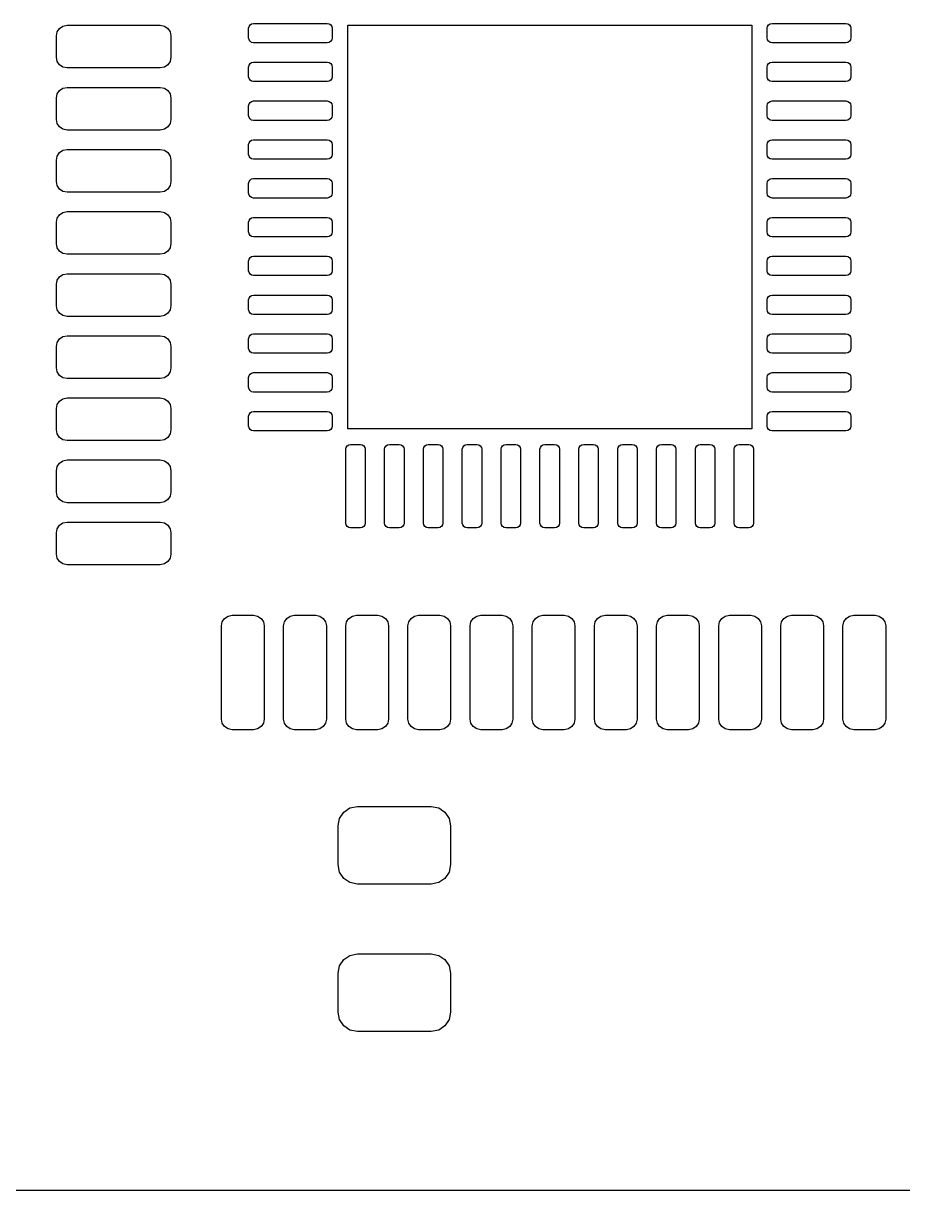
# Model space of a CAD drawing. Extents: x 0 to 42.5, y 0 to 25.
# Drawn here: x 20.72 to 32.04, y 0 to 15.04 of the extents above; entities that cross this region are included whole.
import ezdxf

# ---------------------------------------------------------------- set-up
doc = ezdxf.new("R2010")
doc.units = 0
doc.layers.add('BLACK', color=7, linetype='CONTINUOUS')
doc.layers.add('WHITE', color=7, linetype='CONTINUOUS')

msp = doc.modelspace()

# ---------------------------------------------------------------- linework, layer by layer
at = {"layer": 'BLACK', "linetype": 'CONTINUOUS'}
for p, q in [((21.15, 14.875), (21.160467, 14.927619)), ((21.160467, 14.927619), (21.190273, 14.972227)), ((21.190273, 14.972227), (21.234881, 15.002033)), ((21.234881, 15.002033), (21.2875, 15.0125)), ((21.2875, 15.0125), (22.4875, 15.0125)), ((22.4875, 15.0125), (22.540119, 15.002033)), ((22.540119, 15.002033), (22.584727, 14.972227)), ((22.584727, 14.972227), (22.614533, 14.927619)), ((22.614533, 14.927619), (22.625, 14.875)), ((23.625, 14.975), (23.629758, 14.998918)), ((23.625, 14.85), (23.625, 14.975)), ((23.629758, 14.998918), (23.643306, 15.019194)), ((23.643306, 15.019194), (23.663582, 15.032742)), ((23.663582, 15.032742), (23.6875, 15.0375)), ((23.6875, 15.0375), (24.6375, 15.0375)), ((24.6375, 15.0375), (24.661418, 15.032742)), ((24.661418, 15.032742), (24.681694, 15.019194)), ((24.681694, 15.019194), (24.695242, 14.998918)), ((24.695242, 14.998918), (24.7, 14.975)), ((24.7, 14.975), (24.7, 14.85)), ((24.9, 9.8125), (24.9, 15.0125)), ((24.9, 15.0125), (30.1, 15.0125)), ((30.1, 15.0125), (30.1, 9.8125)), ((30.3, 14.975), (30.304758, 14.998918)), ((30.3, 14.85), (30.3, 14.975)), ((30.304758, 14.998918), (30.318306, 15.019194)), ((30.318306, 15.019194), (30.338582, 15.032742)), ((30.338582, 15.032742), (30.3625, 15.0375)), ((30.3625, 15.0375), (31.3125, 15.0375)), ((31.3125, 15.0375), (31.336418, 15.032742)), ((31.336418, 15.032742), (31.356694, 15.019194)), ((31.356694, 15.019194), (31.370242, 14.998918)), ((31.370242, 14.998918), (31.375, 14.975)), ((31.375, 14.975), (31.375, 14.85)), ((21.15, 14.6), (21.15, 14.875)), ((22.625, 14.875), (22.625, 14.6)), ((23.629758, 14.826082), (23.625, 14.85)), ((23.643306, 14.805806), (23.629758, 14.826082)), ((23.663582, 14.792258), (23.643306, 14.805806)), ((23.6875, 14.7875), (23.663582, 14.792258)), ((24.6375, 14.7875), (23.6875, 14.7875)), ((24.661418, 14.792258), (24.6375, 14.7875)), ((24.681694, 14.805806), (24.661418, 14.792258)), ((24.695242, 14.826082), (24.681694, 14.805806)), ((24.7, 14.85), (24.695242, 14.826082)), ((30.304758, 14.826082), (30.3, 14.85)), ((30.318306, 14.805806), (30.304758, 14.826082)), ((30.338582, 14.792258), (30.318306, 14.805806)), ((30.3625, 14.7875), (30.338582, 14.792258)), ((31.3125, 14.7875), (30.3625, 14.7875)), ((31.336418, 14.792258), (31.3125, 14.7875)), ((31.356694, 14.805806), (31.336418, 14.792258)), ((31.370242, 14.826082), (31.356694, 14.805806)), ((31.375, 14.85), (31.370242, 14.826082)), ((21.160467, 14.547381), (21.15, 14.6)), ((22.625, 14.6), (22.614533, 14.547381)), ((21.190273, 14.502773), (21.160467, 14.547381)), ((21.234881, 14.472967), (21.190273, 14.502773)), ((21.2875, 14.4625), (21.234881, 14.472967)), ((22.4875, 14.4625), (21.2875, 14.4625)), ((22.540119, 14.472967), (22.4875, 14.4625)), ((22.584727, 14.502773), (22.540119, 14.472967)), ((22.614533, 14.547381), (22.584727, 14.502773)), ((23.625, 14.475), (23.629758, 14.498918)), ((23.625, 14.35), (23.625, 14.475)), ((23.629758, 14.498918), (23.643306, 14.519194)), ((23.643306, 14.519194), (23.663582, 14.532742)), ((23.663582, 14.532742), (23.6875, 14.5375)), ((23.6875, 14.5375), (24.6375, 14.5375)), ((24.6375, 14.5375), (24.661418, 14.532742)), ((24.661418, 14.532742), (24.681694, 14.519194)), ((24.681694, 14.519194), (24.695242, 14.498918)), ((24.695242, 14.498918), (24.7, 14.475)), ((24.7, 14.475), (24.7, 14.35)), ((30.3, 14.475), (30.304758, 14.498918)), ((30.3, 14.35), (30.3, 14.475)), ((30.304758, 14.498918), (30.318306, 14.519194)), ((30.318306, 14.519194), (30.338582, 14.532742)), ((30.338582, 14.532742), (30.3625, 14.5375)), ((30.3625, 14.5375), (31.3125, 14.5375)), ((31.3125, 14.5375), (31.336418, 14.532742)), ((31.336418, 14.532742), (31.356694, 14.519194)), ((31.356694, 14.519194), (31.370242, 14.498918)), ((31.370242, 14.498918), (31.375, 14.475)), ((31.375, 14.475), (31.375, 14.35)), ((23.629758, 14.326082), (23.625, 14.35)), ((23.643306, 14.305806), (23.629758, 14.326082)), ((23.663582, 14.292258), (23.643306, 14.305806)), ((23.6875, 14.2875), (23.663582, 14.292258)), ((24.6375, 14.2875), (23.6875, 14.2875)), ((24.661418, 14.292258), (24.6375, 14.2875)), ((24.681694, 14.305806), (24.661418, 14.292258)), ((24.695242, 14.326082), (24.681694, 14.305806)), ((24.7, 14.35), (24.695242, 14.326082)), ((30.304758, 14.326082), (30.3, 14.35)), ((30.318306, 14.305806), (30.304758, 14.326082)), ((30.338582, 14.292258), (30.318306, 14.305806)), ((30.3625, 14.2875), (30.338582, 14.292258)), ((31.3125, 14.2875), (30.3625, 14.2875)), ((31.336418, 14.292258), (31.3125, 14.2875)), ((31.356694, 14.305806), (31.336418, 14.292258)), ((31.370242, 14.326082), (31.356694, 14.305806)), ((31.375, 14.35), (31.370242, 14.326082)), ((21.160467, 14.127619), (21.190273, 14.172227)), ((21.190273, 14.172227), (21.234881, 14.202033)), ((21.234881, 14.202033), (21.2875, 14.2125)), ((21.2875, 14.2125), (22.4875, 14.2125)), ((22.4875, 14.2125), (22.540119, 14.202033)), ((22.540119, 14.202033), (22.584727, 14.172227)), ((22.584727, 14.172227), (22.614533, 14.127619)), ((21.15, 14.075), (21.160467, 14.127619)), ((21.15, 13.8), (21.15, 14.075)), ((22.614533, 14.127619), (22.625, 14.075)), ((22.625, 14.075), (22.625, 13.8)), ((23.625, 13.975), (23.629758, 13.998918)), ((23.629758, 13.998918), (23.643306, 14.019194)), ((23.643306, 14.019194), (23.663582, 14.032742)), ((23.663582, 14.032742), (23.6875, 14.0375)), ((23.6875, 14.0375), (24.6375, 14.0375)), ((24.6375, 14.0375), (24.661418, 14.032742)), ((24.661418, 14.032742), (24.681694, 14.019194)), ((24.681694, 14.019194), (24.695242, 13.998918)), ((24.695242, 13.998918), (24.7, 13.975)), ((30.3, 13.975), (30.304758, 13.998918)), ((30.304758, 13.998918), (30.318306, 14.019194)), ((30.318306, 14.019194), (30.338582, 14.032742)), ((30.338582, 14.032742), (30.3625, 14.0375)), ((30.3625, 14.0375), (31.3125, 14.0375)), ((31.3125, 14.0375), (31.336418, 14.032742)), ((31.336418, 14.032742), (31.356694, 14.019194)), ((31.356694, 14.019194), (31.370242, 13.998918)), ((31.370242, 13.998918), (31.375, 13.975)), ((23.625, 13.85), (23.625, 13.975)), ((23.629758, 13.826082), (23.625, 13.85)), ((24.7, 13.85), (24.695242, 13.826082)), ((24.7, 13.975), (24.7, 13.85)), ((30.3, 13.85), (30.3, 13.975)), ((30.304758, 13.826082), (30.3, 13.85)), ((31.375, 13.85), (31.370242, 13.826082)), ((31.375, 13.975), (31.375, 13.85)), ((21.160467, 13.747381), (21.15, 13.8)), ((21.190273, 13.702773), (21.160467, 13.747381)), ((21.234881, 13.672967), (21.190273, 13.702773)), ((22.584727, 13.702773), (22.540119, 13.672967)), ((22.614533, 13.747381), (22.584727, 13.702773)), ((22.625, 13.8), (22.614533, 13.747381)), ((23.643306, 13.805806), (23.629758, 13.826082)), ((23.663582, 13.792258), (23.643306, 13.805806)), ((23.6875, 13.7875), (23.663582, 13.792258)), ((24.6375, 13.7875), (23.6875, 13.7875)), ((24.661418, 13.792258), (24.6375, 13.7875)), ((24.681694, 13.805806), (24.661418, 13.792258)), ((24.695242, 13.826082), (24.681694, 13.805806)), ((30.318306, 13.805806), (30.304758, 13.826082)), ((30.338582, 13.792258), (30.318306, 13.805806)), ((30.3625, 13.7875), (30.338582, 13.792258)), ((31.3125, 13.7875), (30.3625, 13.7875)), ((31.336418, 13.792258), (31.3125, 13.7875)), ((31.356694, 13.805806), (31.336418, 13.792258)), ((31.370242, 13.826082), (31.356694, 13.805806)), ((21.2875, 13.6625), (21.234881, 13.672967)), ((22.4875, 13.6625), (21.2875, 13.6625)), ((22.540119, 13.672967), (22.4875, 13.6625)), ((23.663582, 13.532742), (23.6875, 13.5375)), ((23.6875, 13.5375), (24.6375, 13.5375)), ((24.6375, 13.5375), (24.661418, 13.532742)), ((30.338582, 13.532742), (30.3625, 13.5375)), ((30.3625, 13.5375), (31.3125, 13.5375)), ((31.3125, 13.5375), (31.336418, 13.532742)), ((21.190273, 13.372227), (21.234881, 13.402033)), ((21.234881, 13.402033), (21.2875, 13.4125)), ((21.2875, 13.4125), (22.4875, 13.4125)), ((22.4875, 13.4125), (22.540119, 13.402033)), ((22.540119, 13.402033), (22.584727, 13.372227)), ((23.625, 13.475), (23.629758, 13.498918)), ((23.625, 13.35), (23.625, 13.475)), ((23.629758, 13.498918), (23.643306, 13.519194)), ((23.643306, 13.519194), (23.663582, 13.532742)), ((24.661418, 13.532742), (24.681694, 13.519194)), ((24.681694, 13.519194), (24.695242, 13.498918)), ((24.695242, 13.498918), (24.7, 13.475)), ((24.7, 13.475), (24.7, 13.35)), ((30.3, 13.475), (30.304758, 13.498918)), ((30.3, 13.35), (30.3, 13.475)), ((30.304758, 13.498918), (30.318306, 13.519194)), ((30.318306, 13.519194), (30.338582, 13.532742)), ((31.336418, 13.532742), (31.356694, 13.519194)), ((31.356694, 13.519194), (31.370242, 13.498918)), ((31.370242, 13.498918), (31.375, 13.475)), ((31.375, 13.475), (31.375, 13.35)), ((21.15, 13.275), (21.160467, 13.327619)), ((21.15, 13), (21.15, 13.275)), ((21.160467, 13.327619), (21.190273, 13.372227)), ((22.584727, 13.372227), (22.614533, 13.327619)), ((22.614533, 13.327619), (22.625, 13.275)), ((22.625, 13.275), (22.625, 13)), ((23.629758, 13.326082), (23.625, 13.35)), ((23.643306, 13.305806), (23.629758, 13.326082)), ((23.663582, 13.292258), (23.643306, 13.305806)), ((23.6875, 13.2875), (23.663582, 13.292258)), ((24.6375, 13.2875), (23.6875, 13.2875)), ((24.661418, 13.292258), (24.6375, 13.2875)), ((24.681694, 13.305806), (24.661418, 13.292258)), ((24.695242, 13.326082), (24.681694, 13.305806)), ((24.7, 13.35), (24.695242, 13.326082)), ((30.304758, 13.326082), (30.3, 13.35)), ((30.318306, 13.305806), (30.304758, 13.326082)), ((30.338582, 13.292258), (30.318306, 13.305806)), ((30.3625, 13.2875), (30.338582, 13.292258)), ((31.3125, 13.2875), (30.3625, 13.2875)), ((31.336418, 13.292258), (31.3125, 13.2875)), ((31.356694, 13.305806), (31.336418, 13.292258)), ((31.370242, 13.326082), (31.356694, 13.305806)), ((31.375, 13.35), (31.370242, 13.326082)), ((21.160467, 12.947381), (21.15, 13)), ((21.190273, 12.902773), (21.160467, 12.947381)), ((22.614533, 12.947381), (22.584727, 12.902773)), ((22.625, 13), (22.614533, 12.947381)), ((23.625, 12.975), (23.629758, 12.998918)), ((23.625, 12.85), (23.625, 12.975)), ((23.629758, 12.998918), (23.643306, 13.019194)), ((23.643306, 13.019194), (23.663582, 13.032742)), ((23.663582, 13.032742), (23.6875, 13.0375)), ((23.6875, 13.0375), (24.6375, 13.0375)), ((24.6375, 13.0375), (24.661418, 13.032742)), ((24.661418, 13.032742), (24.681694, 13.019194)), ((24.681694, 13.019194), (24.695242, 12.998918)), ((24.695242, 12.998918), (24.7, 12.975)), ((24.7, 12.975), (24.7, 12.85)), ((30.3, 12.975), (30.304758, 12.998918)), ((30.3, 12.85), (30.3, 12.975)), ((30.304758, 12.998918), (30.318306, 13.019194)), ((30.318306, 13.019194), (30.338582, 13.032742)), ((30.338582, 13.032742), (30.3625, 13.0375)), ((30.3625, 13.0375), (31.3125, 13.0375)), ((31.3125, 13.0375), (31.336418, 13.032742)), ((31.336418, 13.032742), (31.356694, 13.019194)), ((31.356694, 13.019194), (31.370242, 12.998918)), ((31.370242, 12.998918), (31.375, 12.975)), ((31.375, 12.975), (31.375, 12.85)), ((21.234881, 12.872967), (21.190273, 12.902773)), ((21.2875, 12.8625), (21.234881, 12.872967)), ((22.4875, 12.8625), (21.2875, 12.8625)), ((22.540119, 12.872967), (22.4875, 12.8625)), ((22.584727, 12.902773), (22.540119, 12.872967)), ((23.629758, 12.826082), (23.625, 12.85)), ((23.643306, 12.805806), (23.629758, 12.826082)), ((23.663582, 12.792258), (23.643306, 12.805806)), ((23.6875, 12.7875), (23.663582, 12.792258)), ((24.6375, 12.7875), (23.6875, 12.7875)), ((24.661418, 12.792258), (24.6375, 12.7875)), ((24.681694, 12.805806), (24.661418, 12.792258)), ((24.695242, 12.826082), (24.681694, 12.805806)), ((24.7, 12.85), (24.695242, 12.826082)), ((30.304758, 12.826082), (30.3, 12.85)), ((30.318306, 12.805806), (30.304758, 12.826082)), ((30.338582, 12.792258), (30.318306, 12.805806)), ((30.3625, 12.7875), (30.338582, 12.792258)), ((31.3125, 12.7875), (30.3625, 12.7875)), ((31.336418, 12.792258), (31.3125, 12.7875)), ((31.356694, 12.805806), (31.336418, 12.792258)), ((31.370242, 12.826082), (31.356694, 12.805806)), ((31.375, 12.85), (31.370242, 12.826082)), ((21.15, 12.475), (21.160467, 12.527619)), ((21.160467, 12.527619), (21.190273, 12.572227)), ((21.190273, 12.572227), (21.234881, 12.602033)), ((21.234881, 12.602033), (21.2875, 12.6125)), ((21.2875, 12.6125), (22.4875, 12.6125)), ((22.4875, 12.6125), (22.540119, 12.602033)), ((22.540119, 12.602033), (22.584727, 12.572227)), ((22.584727, 12.572227), (22.614533, 12.527619)), ((22.614533, 12.527619), (22.625, 12.475)), ((23.625, 12.475), (23.629758, 12.498918)), ((23.629758, 12.498918), (23.643306, 12.519194)), ((23.643306, 12.519194), (23.663582, 12.532742)), ((23.663582, 12.532742), (23.6875, 12.5375)), ((23.6875, 12.5375), (24.6375, 12.5375)), ((24.6375, 12.5375), (24.661418, 12.532742)), ((24.661418, 12.532742), (24.681694, 12.519194)), ((24.681694, 12.519194), (24.695242, 12.498918)), ((24.695242, 12.498918), (24.7, 12.475)), ((30.3, 12.475), (30.304758, 12.498918)), ((30.304758, 12.498918), (30.318306, 12.519194)), ((30.318306, 12.519194), (30.338582, 12.532742)), ((30.338582, 12.532742), (30.3625, 12.5375)), ((30.3625, 12.5375), (31.3125, 12.5375)), ((31.3125, 12.5375), (31.336418, 12.532742)), ((31.336418, 12.532742), (31.356694, 12.519194)), ((31.356694, 12.519194), (31.370242, 12.498918)), ((31.370242, 12.498918), (31.375, 12.475)), ((21.15, 12.2), (21.15, 12.475)), ((22.625, 12.475), (22.625, 12.2)), ((23.625, 12.35), (23.625, 12.475)), ((23.629758, 12.326082), (23.625, 12.35)), ((24.7, 12.35), (24.695242, 12.326082)), ((24.7, 12.475), (24.7, 12.35)), ((30.3, 12.35), (30.3, 12.475)), ((30.304758, 12.326082), (30.3, 12.35)), ((31.375, 12.35), (31.370242, 12.326082)), ((31.375, 12.475), (31.375, 12.35)), ((21.160467, 12.147381), (21.15, 12.2)), ((22.625, 12.2), (22.614533, 12.147381)), ((23.643306, 12.305806), (23.629758, 12.326082)), ((23.663582, 12.292258), (23.643306, 12.305806)), ((23.6875, 12.2875), (23.663582, 12.292258)), ((24.6375, 12.2875), (23.6875, 12.2875)), ((24.661418, 12.292258), (24.6375, 12.2875)), ((24.681694, 12.305806), (24.661418, 12.292258)), ((24.695242, 12.326082), (24.681694, 12.305806)), ((30.318306, 12.305806), (30.304758, 12.326082)), ((30.338582, 12.292258), (30.318306, 12.305806)), ((30.3625, 12.2875), (30.338582, 12.292258)), ((31.3125, 12.2875), (30.3625, 12.2875)), ((31.336418, 12.292258), (31.3125, 12.2875)), ((31.356694, 12.305806), (31.336418, 12.292258)), ((31.370242, 12.326082), (31.356694, 12.305806)), ((21.190273, 12.102773), (21.160467, 12.147381)), ((21.234881, 12.072967), (21.190273, 12.102773)), ((21.2875, 12.0625), (21.234881, 12.072967)), ((22.4875, 12.0625), (21.2875, 12.0625)), ((22.540119, 12.072967), (22.4875, 12.0625)), ((22.584727, 12.102773), (22.540119, 12.072967)), ((22.614533, 12.147381), (22.584727, 12.102773)), ((23.643306, 12.019194), (23.663582, 12.032742)), ((23.663582, 12.032742), (23.6875, 12.0375)), ((23.6875, 12.0375), (24.6375, 12.0375)), ((24.6375, 12.0375), (24.661418, 12.032742)), ((24.661418, 12.032742), (24.681694, 12.019194)), ((30.318306, 12.019194), (30.338582, 12.032742)), ((30.338582, 12.032742), (30.3625, 12.0375)), ((30.3625, 12.0375), (31.3125, 12.0375)), ((31.3125, 12.0375), (31.336418, 12.032742)), ((31.336418, 12.032742), (31.356694, 12.019194)), ((23.625, 11.975), (23.629758, 11.998918)), ((23.625, 11.85), (23.625, 11.975)), ((23.629758, 11.998918), (23.643306, 12.019194)), ((24.681694, 12.019194), (24.695242, 11.998918)), ((24.695242, 11.998918), (24.7, 11.975)), ((24.7, 11.975), (24.7, 11.85)), ((30.3, 11.975), (30.304758, 11.998918)), ((30.3, 11.85), (30.3, 11.975)), ((30.304758, 11.998918), (30.318306, 12.019194)), ((31.356694, 12.019194), (31.370242, 11.998918)), ((31.370242, 11.998918), (31.375, 11.975)), ((31.375, 11.975), (31.375, 11.85)), ((21.160467, 11.727619), (21.190273, 11.772227)), ((21.190273, 11.772227), (21.234881, 11.802033)), ((21.234881, 11.802033), (21.2875, 11.8125)), ((21.2875, 11.8125), (22.4875, 11.8125)), ((22.4875, 11.8125), (22.540119, 11.802033)), ((22.540119, 11.802033), (22.584727, 11.772227)), ((22.584727, 11.772227), (22.614533, 11.727619)), ((23.629758, 11.826082), (23.625, 11.85)), ((23.643306, 11.805806), (23.629758, 11.826082)), ((23.663582, 11.792258), (23.643306, 11.805806)), ((23.6875, 11.7875), (23.663582, 11.792258)), ((24.6375, 11.7875), (23.6875, 11.7875)), ((24.661418, 11.792258), (24.6375, 11.7875)), ((24.681694, 11.805806), (24.661418, 11.792258)), ((24.695242, 11.826082), (24.681694, 11.805806)), ((24.7, 11.85), (24.695242, 11.826082)), ((30.304758, 11.826082), (30.3, 11.85)), ((30.318306, 11.805806), (30.304758, 11.826082)), ((30.338582, 11.792258), (30.318306, 11.805806)), ((30.3625, 11.7875), (30.338582, 11.792258)), ((31.3125, 11.7875), (30.3625, 11.7875)), ((31.336418, 11.792258), (31.3125, 11.7875)), ((31.356694, 11.805806), (31.336418, 11.792258)), ((31.370242, 11.826082), (31.356694, 11.805806)), ((31.375, 11.85), (31.370242, 11.826082)), ((21.15, 11.675), (21.160467, 11.727619)), ((21.15, 11.4), (21.15, 11.675)), ((22.614533, 11.727619), (22.625, 11.675)), ((22.625, 11.675), (22.625, 11.4)), ((23.625, 11.475), (23.629758, 11.498918)), ((23.625, 11.35), (23.625, 11.475)), ((23.629758, 11.498918), (23.643306, 11.519194)), ((23.643306, 11.519194), (23.663582, 11.532742)), ((23.663582, 11.532742), (23.6875, 11.5375)), ((23.6875, 11.5375), (24.6375, 11.5375)), ((24.6375, 11.5375), (24.661418, 11.532742)), ((24.661418, 11.532742), (24.681694, 11.519194)), ((24.681694, 11.519194), (24.695242, 11.498918)), ((24.695242, 11.498918), (24.7, 11.475)), ((24.7, 11.475), (24.7, 11.35)), ((30.3, 11.475), (30.304758, 11.498918)), ((30.3, 11.35), (30.3, 11.475)), ((30.304758, 11.498918), (30.318306, 11.519194)), ((30.318306, 11.519194), (30.338582, 11.532742)), ((30.338582, 11.532742), (30.3625, 11.5375)), ((30.3625, 11.5375), (31.3125, 11.5375)), ((31.3125, 11.5375), (31.336418, 11.532742)), ((31.336418, 11.532742), (31.356694, 11.519194)), ((31.356694, 11.519194), (31.370242, 11.498918)), ((31.370242, 11.498918), (31.375, 11.475)), ((31.375, 11.475), (31.375, 11.35)), ((21.160467, 11.347381), (21.15, 11.4)), ((21.190273, 11.302773), (21.160467, 11.347381)), ((21.234881, 11.272967), (21.190273, 11.302773)), ((22.584727, 11.302773), (22.540119, 11.272967)), ((22.614533, 11.347381), (22.584727, 11.302773)), ((22.625, 11.4), (22.614533, 11.347381)), ((23.629758, 11.326082), (23.625, 11.35)), ((23.643306, 11.305806), (23.629758, 11.326082)), ((23.663582, 11.292258), (23.643306, 11.305806)), ((23.6875, 11.2875), (23.663582, 11.292258)), ((24.6375, 11.2875), (23.6875, 11.2875)), ((24.661418, 11.292258), (24.6375, 11.2875)), ((24.681694, 11.305806), (24.661418, 11.292258)), ((24.695242, 11.326082), (24.681694, 11.305806)), ((24.7, 11.35), (24.695242, 11.326082)), ((30.304758, 11.326082), (30.3, 11.35)), ((30.318306, 11.305806), (30.304758, 11.326082)), ((30.338582, 11.292258), (30.318306, 11.305806)), ((30.3625, 11.2875), (30.338582, 11.292258)), ((31.3125, 11.2875), (30.3625, 11.2875)), ((31.336418, 11.292258), (31.3125, 11.2875)), ((31.356694, 11.305806), (31.336418, 11.292258)), ((31.370242, 11.326082), (31.356694, 11.305806)), ((31.375, 11.35), (31.370242, 11.326082)), ((21.2875, 11.2625), (21.234881, 11.272967)), ((22.4875, 11.2625), (21.2875, 11.2625)), ((22.540119, 11.272967), (22.4875, 11.2625)), ((21.190273, 10.972227), (21.234881, 11.002033)), ((21.234881, 11.002033), (21.2875, 11.0125)), ((21.2875, 11.0125), (22.4875, 11.0125)), ((22.4875, 11.0125), (22.540119, 11.002033)), ((22.540119, 11.002033), (22.584727, 10.972227)), ((23.625, 10.975), (23.629758, 10.998918)), ((23.629758, 10.998918), (23.643306, 11.019194)), ((23.643306, 11.019194), (23.663582, 11.032742)), ((23.663582, 11.032742), (23.6875, 11.0375)), ((23.6875, 11.0375), (24.6375, 11.0375)), ((24.6375, 11.0375), (24.661418, 11.032742)), ((24.661418, 11.032742), (24.681694, 11.019194)), ((24.681694, 11.019194), (24.695242, 10.998918)), ((24.695242, 10.998918), (24.7, 10.975)), ((30.3, 10.975), (30.304758, 10.998918)), ((30.304758, 10.998918), (30.318306, 11.019194)), ((30.318306, 11.019194), (30.338582, 11.032742)), ((30.338582, 11.032742), (30.3625, 11.0375)), ((30.3625, 11.0375), (31.3125, 11.0375)), ((31.3125, 11.0375), (31.336418, 11.032742)), ((31.336418, 11.032742), (31.356694, 11.019194)), ((31.356694, 11.019194), (31.370242, 10.998918)), ((31.370242, 10.998918), (31.375, 10.975)), ((21.15, 10.875), (21.160467, 10.927619)), ((21.15, 10.6), (21.15, 10.875)), ((21.160467, 10.927619), (21.190273, 10.972227)), ((22.584727, 10.972227), (22.614533, 10.927619)), ((22.614533, 10.927619), (22.625, 10.875)), ((22.625, 10.875), (22.625, 10.6)), ((23.625, 10.85), (23.625, 10.975)), ((23.629758, 10.826082), (23.625, 10.85)), ((24.7, 10.85), (24.695242, 10.826082)), ((24.7, 10.975), (24.7, 10.85)), ((30.3, 10.85), (30.3, 10.975)), ((30.304758, 10.826082), (30.3, 10.85)), ((31.375, 10.85), (31.370242, 10.826082)), ((31.375, 10.975), (31.375, 10.85)), ((23.643306, 10.805806), (23.629758, 10.826082)), ((23.663582, 10.792258), (23.643306, 10.805806)), ((23.6875, 10.7875), (23.663582, 10.792258)), ((24.6375, 10.7875), (23.6875, 10.7875)), ((24.661418, 10.792258), (24.6375, 10.7875)), ((24.681694, 10.805806), (24.661418, 10.792258)), ((24.695242, 10.826082), (24.681694, 10.805806)), ((30.318306, 10.805806), (30.304758, 10.826082)), ((30.338582, 10.792258), (30.318306, 10.805806)), ((30.3625, 10.7875), (30.338582, 10.792258)), ((31.3125, 10.7875), (30.3625, 10.7875)), ((31.336418, 10.792258), (31.3125, 10.7875)), ((31.356694, 10.805806), (31.336418, 10.792258)), ((31.370242, 10.826082), (31.356694, 10.805806)), ((21.160467, 10.547381), (21.15, 10.6)), ((21.190273, 10.502773), (21.160467, 10.547381)), ((22.614533, 10.547381), (22.584727, 10.502773)), ((22.625, 10.6), (22.614533, 10.547381)), ((23.643306, 10.519194), (23.663582, 10.532742)), ((23.663582, 10.532742), (23.6875, 10.5375)), ((23.6875, 10.5375), (24.6375, 10.5375)), ((24.6375, 10.5375), (24.661418, 10.532742)), ((24.661418, 10.532742), (24.681694, 10.519194)), ((30.318306, 10.519194), (30.338582, 10.532742)), ((30.338582, 10.532742), (30.3625, 10.5375)), ((30.3625, 10.5375), (31.3125, 10.5375)), ((31.3125, 10.5375), (31.336418, 10.532742)), ((31.336418, 10.532742), (31.356694, 10.519194)), ((21.234881, 10.472967), (21.190273, 10.502773)), ((21.2875, 10.4625), (21.234881, 10.472967)), ((22.4875, 10.4625), (21.2875, 10.4625)), ((22.540119, 10.472967), (22.4875, 10.4625)), ((22.584727, 10.502773), (22.540119, 10.472967)), ((23.625, 10.475), (23.629758, 10.498918)), ((23.625, 10.35), (23.625, 10.475)), ((23.629758, 10.498918), (23.643306, 10.519194)), ((24.681694, 10.519194), (24.695242, 10.498918)), ((24.695242, 10.498918), (24.7, 10.475)), ((24.7, 10.475), (24.7, 10.35)), ((30.3, 10.475), (30.304758, 10.498918)), ((30.3, 10.35), (30.3, 10.475)), ((30.304758, 10.498918), (30.318306, 10.519194)), ((31.356694, 10.519194), (31.370242, 10.498918)), ((31.370242, 10.498918), (31.375, 10.475)), ((31.375, 10.475), (31.375, 10.35)), ((23.629758, 10.326082), (23.625, 10.35)), ((23.643306, 10.305806), (23.629758, 10.326082)), ((23.663582, 10.292258), (23.643306, 10.305806)), ((23.6875, 10.2875), (23.663582, 10.292258)), ((24.6375, 10.2875), (23.6875, 10.2875)), ((24.661418, 10.292258), (24.6375, 10.2875)), ((24.681694, 10.305806), (24.661418, 10.292258)), ((24.695242, 10.326082), (24.681694, 10.305806)), ((24.7, 10.35), (24.695242, 10.326082)), ((30.304758, 10.326082), (30.3, 10.35)), ((30.318306, 10.305806), (30.304758, 10.326082)), ((30.338582, 10.292258), (30.318306, 10.305806)), ((30.3625, 10.2875), (30.338582, 10.292258)), ((31.3125, 10.2875), (30.3625, 10.2875)), ((31.336418, 10.292258), (31.3125, 10.2875)), ((31.356694, 10.305806), (31.336418, 10.292258)), ((31.370242, 10.326082), (31.356694, 10.305806)), ((31.375, 10.35), (31.370242, 10.326082)), ((21.15, 10.075), (21.160467, 10.127619)), ((21.160467, 10.127619), (21.190273, 10.172227)), ((21.190273, 10.172227), (21.234881, 10.202033)), ((21.234881, 10.202033), (21.2875, 10.2125)), ((21.2875, 10.2125), (22.4875, 10.2125)), ((22.4875, 10.2125), (22.540119, 10.202033)), ((22.540119, 10.202033), (22.584727, 10.172227)), ((22.584727, 10.172227), (22.614533, 10.127619)), ((22.614533, 10.127619), (22.625, 10.075)), ((21.15, 9.8), (21.15, 10.075)), ((22.625, 10.075), (22.625, 9.8)), ((23.625, 9.975), (23.629758, 9.998918)), ((23.625, 9.85), (23.625, 9.975)), ((23.629758, 9.998918), (23.643306, 10.019194)), ((23.643306, 10.019194), (23.663582, 10.032742)), ((23.663582, 10.032742), (23.6875, 10.0375)), ((23.6875, 10.0375), (24.6375, 10.0375)), ((24.6375, 10.0375), (24.661418, 10.032742)), ((24.661418, 10.032742), (24.681694, 10.019194)), ((24.681694, 10.019194), (24.695242, 9.998918)), ((24.695242, 9.998918), (24.7, 9.975)), ((24.7, 9.975), (24.7, 9.85)), ((30.3, 9.975), (30.304758, 9.998918)), ((30.3, 9.85), (30.3, 9.975)), ((30.304758, 9.998918), (30.318306, 10.019194)), ((30.318306, 10.019194), (30.338582, 10.032742)), ((30.338582, 10.032742), (30.3625, 10.0375)), ((30.3625, 10.0375), (31.3125, 10.0375)), ((31.3125, 10.0375), (31.336418, 10.032742)), ((31.336418, 10.032742), (31.356694, 10.019194)), ((31.356694, 10.019194), (31.370242, 9.998918)), ((31.370242, 9.998918), (31.375, 9.975)), ((31.375, 9.975), (31.375, 9.85)), ((21.160467, 9.747381), (21.15, 9.8)), ((22.625, 9.8), (22.614533, 9.747381)), ((23.629758, 9.826082), (23.625, 9.85)), ((23.643306, 9.805806), (23.629758, 9.826082)), ((23.663582, 9.792258), (23.643306, 9.805806)), ((23.6875, 9.7875), (23.663582, 9.792258)), ((24.6375, 9.7875), (23.6875, 9.7875)), ((24.661418, 9.792258), (24.6375, 9.7875)), ((24.681694, 9.805806), (24.661418, 9.792258)), ((24.695242, 9.826082), (24.681694, 9.805806)), ((24.7, 9.85), (24.695242, 9.826082)), ((30.1, 9.8125), (24.9, 9.8125)), ((30.304758, 9.826082), (30.3, 9.85)), ((30.318306, 9.805806), (30.304758, 9.826082)), ((30.338582, 9.792258), (30.318306, 9.805806)), ((30.3625, 9.7875), (30.338582, 9.792258)), ((31.3125, 9.7875), (30.3625, 9.7875)), ((31.336418, 9.792258), (31.3125, 9.7875)), ((31.356694, 9.805806), (31.336418, 9.792258)), ((31.370242, 9.826082), (31.356694, 9.805806)), ((31.375, 9.85), (31.370242, 9.826082)), ((21.190273, 9.702773), (21.160467, 9.747381)), ((21.234881, 9.672967), (21.190273, 9.702773)), ((21.2875, 9.6625), (21.234881, 9.672967)), ((22.4875, 9.6625), (21.2875, 9.6625)), ((22.540119, 9.672967), (22.4875, 9.6625)), ((22.584727, 9.702773), (22.540119, 9.672967)), ((22.614533, 9.747381), (22.584727, 9.702773)), ((24.875, 9.55), (24.879758, 9.573918)), ((24.875, 8.6), (24.875, 9.55)), ((24.879758, 9.573918), (24.893306, 9.594194)), ((24.893306, 9.594194), (24.913582, 9.607742)), ((24.913582, 9.607742), (24.9375, 9.6125)), ((24.9375, 9.6125), (25.0625, 9.6125)), ((25.0625, 9.6125), (25.086418, 9.607742)), ((25.086418, 9.607742), (25.106694, 9.594194)), ((25.106694, 9.594194), (25.120242, 9.573918)), ((25.120242, 9.573918), (25.125, 9.55)), ((25.125, 9.55), (25.125, 8.6)), ((25.375, 9.55), (25.379758, 9.573918)), ((25.375, 8.6), (25.375, 9.55)), ((25.379758, 9.573918), (25.393306, 9.594194)), ((25.393306, 9.594194), (25.413582, 9.607742)), ((25.413582, 9.607742), (25.4375, 9.6125)), ((25.4375, 9.6125), (25.5625, 9.6125)), ((25.5625, 9.6125), (25.586418, 9.607742)), ((25.586418, 9.607742), (25.606694, 9.594194)), ((25.606694, 9.594194), (25.620242, 9.573918)), ((25.620242, 9.573918), (25.625, 9.55)), ((25.625, 9.55), (25.625, 8.6)), ((25.875, 9.55), (25.879758, 9.573918)), ((25.875, 8.6), (25.875, 9.55)), ((25.879758, 9.573918), (25.893306, 9.594194)), ((25.893306, 9.594194), (25.913582, 9.607742)), ((25.913582, 9.607742), (25.9375, 9.6125)), ((25.9375, 9.6125), (26.0625, 9.6125)), ((26.0625, 9.6125), (26.086418, 9.607742)), ((26.086418, 9.607742), (26.106694, 9.594194)), ((26.106694, 9.594194), (26.120242, 9.573918)), ((26.120242, 9.573918), (26.125, 9.55)), ((26.125, 9.55), (26.125, 8.6)), ((26.375, 9.55), (26.379758, 9.573918)), ((26.375, 8.6), (26.375, 9.55)), ((26.379758, 9.573918), (26.393306, 9.594194)), ((26.393306, 9.594194), (26.413582, 9.607742)), ((26.413582, 9.607742), (26.4375, 9.6125)), ((26.4375, 9.6125), (26.5625, 9.6125)), ((26.5625, 9.6125), (26.586418, 9.607742)), ((26.586418, 9.607742), (26.606694, 9.594194)), ((26.606694, 9.594194), (26.620242, 9.573918)), ((26.620242, 9.573918), (26.625, 9.55)), ((26.625, 9.55), (26.625, 8.6)), ((26.875, 9.55), (26.879758, 9.573918)), ((26.875, 8.6), (26.875, 9.55)), ((26.879758, 9.573918), (26.893306, 9.594194)), ((26.893306, 9.594194), (26.913582, 9.607742)), ((26.913582, 9.607742), (26.9375, 9.6125)), ((26.9375, 9.6125), (27.0625, 9.6125)), ((27.0625, 9.6125), (27.086418, 9.607742)), ((27.086418, 9.607742), (27.106694, 9.594194)), ((27.106694, 9.594194), (27.120242, 9.573918)), ((27.120242, 9.573918), (27.125, 9.55)), ((27.125, 9.55), (27.125, 8.6)), ((27.375, 9.55), (27.379758, 9.573918)), ((27.375, 8.6), (27.375, 9.55)), ((27.379758, 9.573918), (27.393306, 9.594194)), ((27.393306, 9.594194), (27.413582, 9.607742)), ((27.413582, 9.607742), (27.4375, 9.6125)), ((27.4375, 9.6125), (27.5625, 9.6125)), ((27.5625, 9.6125), (27.586418, 9.607742)), ((27.586418, 9.607742), (27.606694, 9.594194)), ((27.606694, 9.594194), (27.620242, 9.573918)), ((27.620242, 9.573918), (27.625, 9.55)), ((27.625, 9.55), (27.625, 8.6)), ((27.875, 9.55), (27.879758, 9.573918)), ((27.875, 8.6), (27.875, 9.55)), ((27.879758, 9.573918), (27.893306, 9.594194)), ((27.893306, 9.594194), (27.913582, 9.607742)), ((27.913582, 9.607742), (27.9375, 9.6125)), ((27.9375, 9.6125), (28.0625, 9.6125)), ((28.0625, 9.6125), (28.086418, 9.607742)), ((28.086418, 9.607742), (28.106694, 9.594194)), ((28.106694, 9.594194), (28.120242, 9.573918)), ((28.120242, 9.573918), (28.125, 9.55)), ((28.125, 9.55), (28.125, 8.6)), ((28.375, 9.55), (28.379758, 9.573918)), ((28.375, 8.6), (28.375, 9.55)), ((28.379758, 9.573918), (28.393306, 9.594194)), ((28.393306, 9.594194), (28.413582, 9.607742)), ((28.413582, 9.607742), (28.4375, 9.6125)), ((28.4375, 9.6125), (28.5625, 9.6125)), ((28.5625, 9.6125), (28.586418, 9.607742)), ((28.586418, 9.607742), (28.606694, 9.594194)), ((28.606694, 9.594194), (28.620242, 9.573918)), ((28.620242, 9.573918), (28.625, 9.55)), ((28.625, 9.55), (28.625, 8.6)), ((28.875, 9.55), (28.879758, 9.573918)), ((28.875, 8.6), (28.875, 9.55)), ((28.879758, 9.573918), (28.893306, 9.594194)), ((28.893306, 9.594194), (28.913582, 9.607742)), ((28.913582, 9.607742), (28.9375, 9.6125)), ((28.9375, 9.6125), (29.0625, 9.6125)), ((29.0625, 9.6125), (29.086418, 9.607742)), ((29.086418, 9.607742), (29.106694, 9.594194)), ((29.106694, 9.594194), (29.120242, 9.573918)), ((29.120242, 9.573918), (29.125, 9.55)), ((29.125, 9.55), (29.125, 8.6)), ((29.375, 9.55), (29.379758, 9.573918)), ((29.375, 8.6), (29.375, 9.55)), ((29.379758, 9.573918), (29.393306, 9.594194)), ((29.393306, 9.594194), (29.413582, 9.607742)), ((29.413582, 9.607742), (29.4375, 9.6125)), ((29.4375, 9.6125), (29.5625, 9.6125)), ((29.5625, 9.6125), (29.586418, 9.607742)), ((29.586418, 9.607742), (29.606694, 9.594194)), ((29.606694, 9.594194), (29.620242, 9.573918)), ((29.620242, 9.573918), (29.625, 9.55)), ((29.625, 9.55), (29.625, 8.6)), ((29.875, 9.55), (29.879758, 9.573918)), ((29.875, 8.6), (29.875, 9.55)), ((29.879758, 9.573918), (29.893306, 9.594194)), ((29.893306, 9.594194), (29.913582, 9.607742)), ((29.913582, 9.607742), (29.9375, 9.6125)), ((29.9375, 9.6125), (30.0625, 9.6125)), ((30.0625, 9.6125), (30.086418, 9.607742)), ((30.086418, 9.607742), (30.106694, 9.594194)), ((30.106694, 9.594194), (30.120242, 9.573918)), ((30.120242, 9.573918), (30.125, 9.55)), ((30.125, 9.55), (30.125, 8.6)), ((21.15, 9.275), (21.160467, 9.327619)), ((21.160467, 9.327619), (21.190273, 9.372227)), ((21.190273, 9.372227), (21.234881, 9.402033)), ((21.234881, 9.402033), (21.2875, 9.4125)), ((21.2875, 9.4125), (22.4875, 9.4125)), ((22.4875, 9.4125), (22.540119, 9.402033)), ((22.540119, 9.402033), (22.584727, 9.372227)), ((22.584727, 9.372227), (22.614533, 9.327619)), ((22.614533, 9.327619), (22.625, 9.275)), ((21.15, 9), (21.15, 9.275)), ((22.625, 9.275), (22.625, 9)), ((21.160467, 8.947381), (21.15, 9)), ((21.190273, 8.902773), (21.160467, 8.947381)), ((21.234881, 8.872967), (21.190273, 8.902773)), ((21.2875, 8.8625), (21.234881, 8.872967)), ((22.540119, 8.872967), (22.4875, 8.8625)), ((22.584727, 8.902773), (22.540119, 8.872967)), ((22.614533, 8.947381), (22.584727, 8.902773)), ((22.625, 9), (22.614533, 8.947381)), ((22.4875, 8.8625), (21.2875, 8.8625)), ((21.160467, 8.527619), (21.190273, 8.572227)), ((21.190273, 8.572227), (21.234881, 8.602033)), ((21.234881, 8.602033), (21.2875, 8.6125)), ((21.2875, 8.6125), (22.4875, 8.6125)), ((22.4875, 8.6125), (22.540119, 8.602033)), ((22.540119, 8.602033), (22.584727, 8.572227)), ((22.584727, 8.572227), (22.614533, 8.527619)), ((24.879758, 8.576082), (24.875, 8.6)), ((24.893306, 8.555806), (24.879758, 8.576082)), ((25.120242, 8.576082), (25.106694, 8.555806)), ((25.125, 8.6), (25.120242, 8.576082)), ((25.379758, 8.576082), (25.375, 8.6)), ((25.393306, 8.555806), (25.379758, 8.576082)), ((25.620242, 8.576082), (25.606694, 8.555806)), ((25.625, 8.6), (25.620242, 8.576082)), ((25.879758, 8.576082), (25.875, 8.6)), ((25.893306, 8.555806), (25.879758, 8.576082)), ((26.120242, 8.576082), (26.106694, 8.555806)), ((26.125, 8.6), (26.120242, 8.576082)), ((26.379758, 8.576082), (26.375, 8.6)), ((26.393306, 8.555806), (26.379758, 8.576082)), ((26.620242, 8.576082), (26.606694, 8.555806)), ((26.625, 8.6), (26.620242, 8.576082)), ((26.879758, 8.576082), (26.875, 8.6)), ((26.893306, 8.555806), (26.879758, 8.576082)), ((27.120242, 8.576082), (27.106694, 8.555806)), ((27.125, 8.6), (27.120242, 8.576082)), ((27.379758, 8.576082), (27.375, 8.6)), ((27.393306, 8.555806), (27.379758, 8.576082)), ((27.620242, 8.576082), (27.606694, 8.555806)), ((27.625, 8.6), (27.620242, 8.576082)), ((27.879758, 8.576082), (27.875, 8.6)), ((27.893306, 8.555806), (27.879758, 8.576082)), ((28.120242, 8.576082), (28.106694, 8.555806)), ((28.125, 8.6), (28.120242, 8.576082)), ((28.379758, 8.576082), (28.375, 8.6)), ((28.393306, 8.555806), (28.379758, 8.576082)), ((28.620242, 8.576082), (28.606694, 8.555806)), ((28.625, 8.6), (28.620242, 8.576082)), ((28.879758, 8.576082), (28.875, 8.6)), ((28.893306, 8.555806), (28.879758, 8.576082)), ((29.120242, 8.576082), (29.106694, 8.555806)), ((29.125, 8.6), (29.120242, 8.576082)), ((29.379758, 8.576082), (29.375, 8.6)), ((29.393306, 8.555806), (29.379758, 8.576082)), ((29.620242, 8.576082), (29.606694, 8.555806)), ((29.625, 8.6), (29.620242, 8.576082)), ((29.879758, 8.576082), (29.875, 8.6)), ((29.893306, 8.555806), (29.879758, 8.576082)), ((30.120242, 8.576082), (30.106694, 8.555806)), ((30.125, 8.6), (30.120242, 8.576082)), ((21.15, 8.475), (21.160467, 8.527619)), ((21.15, 8.2), (21.15, 8.475)), ((22.614533, 8.527619), (22.625, 8.475)), ((22.625, 8.475), (22.625, 8.2)), ((24.913582, 8.542258), (24.893306, 8.555806)), ((24.9375, 8.5375), (24.913582, 8.542258)), ((25.0625, 8.5375), (24.9375, 8.5375)), ((25.086418, 8.542258), (25.0625, 8.5375)), ((25.106694, 8.555806), (25.086418, 8.542258)), ((25.413582, 8.542258), (25.393306, 8.555806)), ((25.4375, 8.5375), (25.413582, 8.542258)), ((25.5625, 8.5375), (25.4375, 8.5375)), ((25.586418, 8.542258), (25.5625, 8.5375)), ((25.606694, 8.555806), (25.586418, 8.542258)), ((25.913582, 8.542258), (25.893306, 8.555806)), ((25.9375, 8.5375), (25.913582, 8.542258)), ((26.0625, 8.5375), (25.9375, 8.5375)), ((26.086418, 8.542258), (26.0625, 8.5375)), ((26.106694, 8.555806), (26.086418, 8.542258)), ((26.413582, 8.542258), (26.393306, 8.555806)), ((26.4375, 8.5375), (26.413582, 8.542258)), ((26.5625, 8.5375), (26.4375, 8.5375)), ((26.586418, 8.542258), (26.5625, 8.5375)), ((26.606694, 8.555806), (26.586418, 8.542258)), ((26.913582, 8.542258), (26.893306, 8.555806)), ((26.9375, 8.5375), (26.913582, 8.542258)), ((27.0625, 8.5375), (26.9375, 8.5375)), ((27.086418, 8.542258), (27.0625, 8.5375)), ((27.106694, 8.555806), (27.086418, 8.542258)), ((27.413582, 8.542258), (27.393306, 8.555806)), ((27.4375, 8.5375), (27.413582, 8.542258)), ((27.5625, 8.5375), (27.4375, 8.5375)), ((27.586418, 8.542258), (27.5625, 8.5375)), ((27.606694, 8.555806), (27.586418, 8.542258)), ((27.913582, 8.542258), (27.893306, 8.555806)), ((27.9375, 8.5375), (27.913582, 8.542258)), ((28.0625, 8.5375), (27.9375, 8.5375)), ((28.086418, 8.542258), (28.0625, 8.5375)), ((28.106694, 8.555806), (28.086418, 8.542258)), ((28.413582, 8.542258), (28.393306, 8.555806)), ((28.4375, 8.5375), (28.413582, 8.542258)), ((28.5625, 8.5375), (28.4375, 8.5375)), ((28.586418, 8.542258), (28.5625, 8.5375)), ((28.606694, 8.555806), (28.586418, 8.542258)), ((28.913582, 8.542258), (28.893306, 8.555806)), ((28.9375, 8.5375), (28.913582, 8.542258)), ((29.0625, 8.5375), (28.9375, 8.5375)), ((29.086418, 8.542258), (29.0625, 8.5375)), ((29.106694, 8.555806), (29.086418, 8.542258)), ((29.413582, 8.542258), (29.393306, 8.555806)), ((29.4375, 8.5375), (29.413582, 8.542258)), ((29.5625, 8.5375), (29.4375, 8.5375)), ((29.586418, 8.542258), (29.5625, 8.5375)), ((29.606694, 8.555806), (29.586418, 8.542258)), ((29.913582, 8.542258), (29.893306, 8.555806)), ((29.9375, 8.5375), (29.913582, 8.542258)), ((30.0625, 8.5375), (29.9375, 8.5375)), ((30.086418, 8.542258), (30.0625, 8.5375)), ((30.106694, 8.555806), (30.086418, 8.542258)), ((21.160467, 8.147381), (21.15, 8.2)), ((21.190273, 8.102773), (21.160467, 8.147381)), ((22.614533, 8.147381), (22.584727, 8.102773)), ((22.625, 8.2), (22.614533, 8.147381)), ((21.234881, 8.072967), (21.190273, 8.102773)), ((21.2875, 8.0625), (21.234881, 8.072967)), ((22.4875, 8.0625), (21.2875, 8.0625)), ((22.540119, 8.072967), (22.4875, 8.0625)), ((22.584727, 8.102773), (22.540119, 8.072967)), ((23.285467, 7.327619), (23.315273, 7.372227)), ((23.315273, 7.372227), (23.359881, 7.402033)), ((23.359881, 7.402033), (23.4125, 7.4125)), ((23.4125, 7.4125), (23.6875, 7.4125)), ((23.6875, 7.4125), (23.740119, 7.402033)), ((23.740119, 7.402033), (23.784727, 7.372227)), ((23.784727, 7.372227), (23.814533, 7.327619)), ((24.085467, 7.327619), (24.115273, 7.372227)), ((24.115273, 7.372227), (24.159881, 7.402033)), ((24.159881, 7.402033), (24.2125, 7.4125)), ((24.2125, 7.4125), (24.4875, 7.4125)), ((24.4875, 7.4125), (24.540119, 7.402033)), ((24.540119, 7.402033), (24.584727, 7.372227)), ((24.584727, 7.372227), (24.614533, 7.327619)), ((24.885467, 7.327619), (24.915273, 7.372227)), ((24.915273, 7.372227), (24.959881, 7.402033)), ((24.959881, 7.402033), (25.0125, 7.4125)), ((25.0125, 7.4125), (25.2875, 7.4125)), ((25.2875, 7.4125), (25.340119, 7.402033)), ((25.340119, 7.402033), (25.384727, 7.372227)), ((25.384727, 7.372227), (25.414533, 7.327619)), ((25.685467, 7.327619), (25.715273, 7.372227)), ((25.715273, 7.372227), (25.759881, 7.402033)), ((25.759881, 7.402033), (25.8125, 7.4125)), ((25.8125, 7.4125), (26.0875, 7.4125)), ((26.0875, 7.4125), (26.140119, 7.402033)), ((26.140119, 7.402033), (26.184727, 7.372227)), ((26.184727, 7.372227), (26.214533, 7.327619)), ((26.485467, 7.327619), (26.515273, 7.372227)), ((26.515273, 7.372227), (26.559881, 7.402033)), ((26.559881, 7.402033), (26.6125, 7.4125)), ((26.6125, 7.4125), (26.8875, 7.4125)), ((26.8875, 7.4125), (26.940119, 7.402033)), ((26.940119, 7.402033), (26.984727, 7.372227)), ((26.984727, 7.372227), (27.014533, 7.327619)), ((27.285467, 7.327619), (27.315273, 7.372227)), ((27.315273, 7.372227), (27.359881, 7.402033)), ((27.359881, 7.402033), (27.4125, 7.4125)), ((27.4125, 7.4125), (27.6875, 7.4125)), ((27.6875, 7.4125), (27.740119, 7.402033)), ((27.740119, 7.402033), (27.784727, 7.372227)), ((27.784727, 7.372227), (27.814533, 7.327619)), ((28.085467, 7.327619), (28.115273, 7.372227)), ((28.115273, 7.372227), (28.159881, 7.402033)), ((28.159881, 7.402033), (28.2125, 7.4125)), ((28.2125, 7.4125), (28.4875, 7.4125)), ((28.4875, 7.4125), (28.540119, 7.402033)), ((28.540119, 7.402033), (28.584727, 7.372227)), ((28.584727, 7.372227), (28.614533, 7.327619)), ((28.885467, 7.327619), (28.915273, 7.372227)), ((28.915273, 7.372227), (28.959881, 7.402033)), ((28.959881, 7.402033), (29.0125, 7.4125)), ((29.0125, 7.4125), (29.2875, 7.4125)), ((29.2875, 7.4125), (29.340119, 7.402033)), ((29.340119, 7.402033), (29.384727, 7.372227)), ((29.384727, 7.372227), (29.414533, 7.327619)), ((29.685467, 7.327619), (29.715273, 7.372227)), ((29.715273, 7.372227), (29.759881, 7.402033)), ((29.759881, 7.402033), (29.8125, 7.4125)), ((29.8125, 7.4125), (30.0875, 7.4125)), ((30.0875, 7.4125), (30.140119, 7.402033)), ((30.140119, 7.402033), (30.184727, 7.372227)), ((30.184727, 7.372227), (30.214533, 7.327619)), ((30.485467, 7.327619), (30.515273, 7.372227)), ((30.515273, 7.372227), (30.559881, 7.402033)), ((30.559881, 7.402033), (30.6125, 7.4125)), ((30.6125, 7.4125), (30.8875, 7.4125)), ((30.8875, 7.4125), (30.940119, 7.402033)), ((30.940119, 7.402033), (30.984727, 7.372227)), ((30.984727, 7.372227), (31.014533, 7.327619)), ((31.285467, 7.327619), (31.315273, 7.372227)), ((31.315273, 7.372227), (31.359881, 7.402033)), ((31.359881, 7.402033), (31.4125, 7.4125)), ((31.4125, 7.4125), (31.6875, 7.4125)), ((31.6875, 7.4125), (31.740119, 7.402033)), ((31.740119, 7.402033), (31.784727, 7.372227)), ((31.784727, 7.372227), (31.814533, 7.327619)), ((23.275, 7.275), (23.285467, 7.327619)), ((23.275, 6.075), (23.275, 7.275)), ((23.814533, 7.327619), (23.825, 7.275)), ((23.825, 7.275), (23.825, 6.075)), ((24.075, 7.275), (24.085467, 7.327619)), ((24.075, 6.075), (24.075, 7.275)), ((24.614533, 7.327619), (24.625, 7.275)), ((24.625, 7.275), (24.625, 6.075)), ((24.875, 7.275), (24.885467, 7.327619)), ((24.875, 6.075), (24.875, 7.275)), ((25.414533, 7.327619), (25.425, 7.275)), ((25.425, 7.275), (25.425, 6.075)), ((25.675, 7.275), (25.685467, 7.327619)), ((25.675, 6.075), (25.675, 7.275)), ((26.214533, 7.327619), (26.225, 7.275)), ((26.225, 7.275), (26.225, 6.075)), ((26.475, 7.275), (26.485467, 7.327619)), ((26.475, 6.075), (26.475, 7.275)), ((27.014533, 7.327619), (27.025, 7.275)), ((27.025, 7.275), (27.025, 6.075)), ((27.275, 7.275), (27.285467, 7.327619)), ((27.275, 6.075), (27.275, 7.275)), ((27.814533, 7.327619), (27.825, 7.275)), ((27.825, 7.275), (27.825, 6.075)), ((28.075, 7.275), (28.085467, 7.327619)), ((28.075, 6.075), (28.075, 7.275)), ((28.614533, 7.327619), (28.625, 7.275)), ((28.625, 7.275), (28.625, 6.075)), ((28.875, 7.275), (28.885467, 7.327619)), ((28.875, 6.075), (28.875, 7.275)), ((29.414533, 7.327619), (29.425, 7.275)), ((29.425, 7.275), (29.425, 6.075)), ((29.675, 7.275), (29.685467, 7.327619)), ((29.675, 6.075), (29.675, 7.275)), ((30.214533, 7.327619), (30.225, 7.275)), ((30.225, 7.275), (30.225, 6.075)), ((30.475, 7.275), (30.485467, 7.327619)), ((30.475, 6.075), (30.475, 7.275)), ((31.014533, 7.327619), (31.025, 7.275)), ((31.025, 7.275), (31.025, 6.075)), ((31.275, 7.275), (31.285467, 7.327619)), ((31.275, 6.075), (31.275, 7.275)), ((31.814533, 7.327619), (31.825, 7.275)), ((31.825, 7.275), (31.825, 6.075)), ((23.285467, 6.022381), (23.275, 6.075)), ((23.315273, 5.977773), (23.285467, 6.022381)), ((23.814533, 6.022381), (23.784727, 5.977773)), ((23.825, 6.075), (23.814533, 6.022381)), ((24.085467, 6.022381), (24.075, 6.075)), ((24.115273, 5.977773), (24.085467, 6.022381)), ((24.614533, 6.022381), (24.584727, 5.977773)), ((24.625, 6.075), (24.614533, 6.022381)), ((24.885467, 6.022381), (24.875, 6.075)), ((24.915273, 5.977773), (24.885467, 6.022381)), ((25.414533, 6.022381), (25.384727, 5.977773)), ((25.425, 6.075), (25.414533, 6.022381)), ((25.685467, 6.022381), (25.675, 6.075)), ((25.715273, 5.977773), (25.685467, 6.022381)), ((26.214533, 6.022381), (26.184727, 5.977773)), ((26.225, 6.075), (26.214533, 6.022381)), ((26.485467, 6.022381), (26.475, 6.075)), ((26.515273, 5.977773), (26.485467, 6.022381)), ((27.014533, 6.022381), (26.984727, 5.977773)), ((27.025, 6.075), (27.014533, 6.022381)), ((27.285467, 6.022381), (27.275, 6.075)), ((27.315273, 5.977773), (27.285467, 6.022381)), ((27.814533, 6.022381), (27.784727, 5.977773)), ((27.825, 6.075), (27.814533, 6.022381)), ((28.085467, 6.022381), (28.075, 6.075)), ((28.115273, 5.977773), (28.085467, 6.022381)), ((28.614533, 6.022381), (28.584727, 5.977773)), ((28.625, 6.075), (28.614533, 6.022381)), ((28.885467, 6.022381), (28.875, 6.075)), ((28.915273, 5.977773), (28.885467, 6.022381)), ((29.414533, 6.022381), (29.384727, 5.977773)), ((29.425, 6.075), (29.414533, 6.022381)), ((29.685467, 6.022381), (29.675, 6.075)), ((29.715273, 5.977773), (29.685467, 6.022381)), ((30.214533, 6.022381), (30.184727, 5.977773)), ((30.225, 6.075), (30.214533, 6.022381)), ((30.485467, 6.022381), (30.475, 6.075)), ((30.515273, 5.977773), (30.485467, 6.022381)), ((31.014533, 6.022381), (30.984727, 5.977773)), ((31.025, 6.075), (31.014533, 6.022381)), ((31.285467, 6.022381), (31.275, 6.075)), ((31.315273, 5.977773), (31.285467, 6.022381)), ((31.814533, 6.022381), (31.784727, 5.977773)), ((31.825, 6.075), (31.814533, 6.022381)), ((23.359881, 5.947967), (23.315273, 5.977773)), ((23.4125, 5.9375), (23.359881, 5.947967)), ((23.6875, 5.9375), (23.4125, 5.9375)), ((23.740119, 5.947967), (23.6875, 5.9375)), ((23.784727, 5.977773), (23.740119, 5.947967)), ((24.159881, 5.947967), (24.115273, 5.977773)), ((24.2125, 5.9375), (24.159881, 5.947967)), ((24.4875, 5.9375), (24.2125, 5.9375)), ((24.540119, 5.947967), (24.4875, 5.9375)), ((24.584727, 5.977773), (24.540119, 5.947967)), ((24.959881, 5.947967), (24.915273, 5.977773)), ((25.0125, 5.9375), (24.959881, 5.947967)), ((25.2875, 5.9375), (25.0125, 5.9375)), ((25.340119, 5.947967), (25.2875, 5.9375)), ((25.384727, 5.977773), (25.340119, 5.947967)), ((25.759881, 5.947967), (25.715273, 5.977773)), ((25.8125, 5.9375), (25.759881, 5.947967)), ((26.0875, 5.9375), (25.8125, 5.9375)), ((26.140119, 5.947967), (26.0875, 5.9375)), ((26.184727, 5.977773), (26.140119, 5.947967)), ((26.559881, 5.947967), (26.515273, 5.977773)), ((26.6125, 5.9375), (26.559881, 5.947967)), ((26.8875, 5.9375), (26.6125, 5.9375)), ((26.940119, 5.947967), (26.8875, 5.9375)), ((26.984727, 5.977773), (26.940119, 5.947967)), ((27.359881, 5.947967), (27.315273, 5.977773)), ((27.4125, 5.9375), (27.359881, 5.947967)), ((27.6875, 5.9375), (27.4125, 5.9375)), ((27.740119, 5.947967), (27.6875, 5.9375)), ((27.784727, 5.977773), (27.740119, 5.947967)), ((28.159881, 5.947967), (28.115273, 5.977773)), ((28.2125, 5.9375), (28.159881, 5.947967)), ((28.4875, 5.9375), (28.2125, 5.9375)), ((28.540119, 5.947967), (28.4875, 5.9375)), ((28.584727, 5.977773), (28.540119, 5.947967)), ((28.959881, 5.947967), (28.915273, 5.977773)), ((29.0125, 5.9375), (28.959881, 5.947967)), ((29.2875, 5.9375), (29.0125, 5.9375)), ((29.340119, 5.947967), (29.2875, 5.9375)), ((29.384727, 5.977773), (29.340119, 5.947967)), ((29.759881, 5.947967), (29.715273, 5.977773)), ((29.8125, 5.9375), (29.759881, 5.947967)), ((30.0875, 5.9375), (29.8125, 5.9375)), ((30.140119, 5.947967), (30.0875, 5.9375)), ((30.184727, 5.977773), (30.140119, 5.947967)), ((30.559881, 5.947967), (30.515273, 5.977773)), ((30.6125, 5.9375), (30.559881, 5.947967)), ((30.8875, 5.9375), (30.6125, 5.9375)), ((30.940119, 5.947967), (30.8875, 5.9375)), ((30.984727, 5.977773), (30.940119, 5.947967)), ((31.359881, 5.947967), (31.315273, 5.977773)), ((31.4125, 5.9375), (31.359881, 5.947967)), ((31.6875, 5.9375), (31.4125, 5.9375)), ((31.740119, 5.947967), (31.6875, 5.9375)), ((31.784727, 5.977773), (31.740119, 5.947967)), ((24.79403, 4.795671), (24.848223, 4.876777)), ((24.848223, 4.876777), (24.929329, 4.93097)), ((24.929329, 4.93097), (25.025, 4.95)), ((25.025, 4.95), (25.975, 4.95)), ((25.975, 4.95), (26.070671, 4.93097)), ((26.070671, 4.93097), (26.151777, 4.876777)), ((26.151777, 4.876777), (26.20597, 4.795671)), ((24.775, 4.7), (24.79403, 4.795671)), ((24.775, 4.2), (24.775, 4.7)), ((26.20597, 4.795671), (26.225, 4.7)), ((26.225, 4.7), (26.225, 4.2)), ((24.79403, 4.104329), (24.775, 4.2)), ((24.848223, 4.023223), (24.79403, 4.104329)), ((26.20597, 4.104329), (26.151777, 4.023223)), ((26.225, 4.2), (26.20597, 4.104329)), ((24.929329, 3.96903), (24.848223, 4.023223)), ((25.025, 3.95), (24.929329, 3.96903)), ((25.975, 3.95), (25.025, 3.95)), ((26.070671, 3.96903), (25.975, 3.95)), ((26.151777, 4.023223), (26.070671, 3.96903)), ((24.848223, 2.976777), (24.929329, 3.03097)), ((24.929329, 3.03097), (25.025, 3.05)), ((25.025, 3.05), (25.975, 3.05)), ((25.975, 3.05), (26.070671, 3.03097)), ((26.070671, 3.03097), (26.151777, 2.976777)), ((24.775, 2.8), (24.79403, 2.895671)), ((24.79403, 2.895671), (24.848223, 2.976777)), ((26.151777, 2.976777), (26.20597, 2.895671)), ((26.20597, 2.895671), (26.225, 2.8)), ((24.775, 2.3), (24.775, 2.8)), ((26.225, 2.8), (26.225, 2.3)), ((24.79403, 2.204329), (24.775, 2.3)), ((26.225, 2.3), (26.20597, 2.204329)), ((24.848223, 2.123223), (24.79403, 2.204329)), ((24.929329, 2.06903), (24.848223, 2.123223)), ((26.151777, 2.123223), (26.070671, 2.06903)), ((26.20597, 2.204329), (26.151777, 2.123223)), ((25.025, 2.05), (24.929329, 2.06903)), ((25.975, 2.05), (25.025, 2.05)), ((26.070671, 2.06903), (25.975, 2.05))]:
    msp.add_line(p, q, dxfattribs=at)
at = {"layer": 'WHITE', "linetype": 'CONTINUOUS'}
msp.add_line((42.5, 0), (0, 0), dxfattribs=at)

doc.saveas('drawing.dxf')
